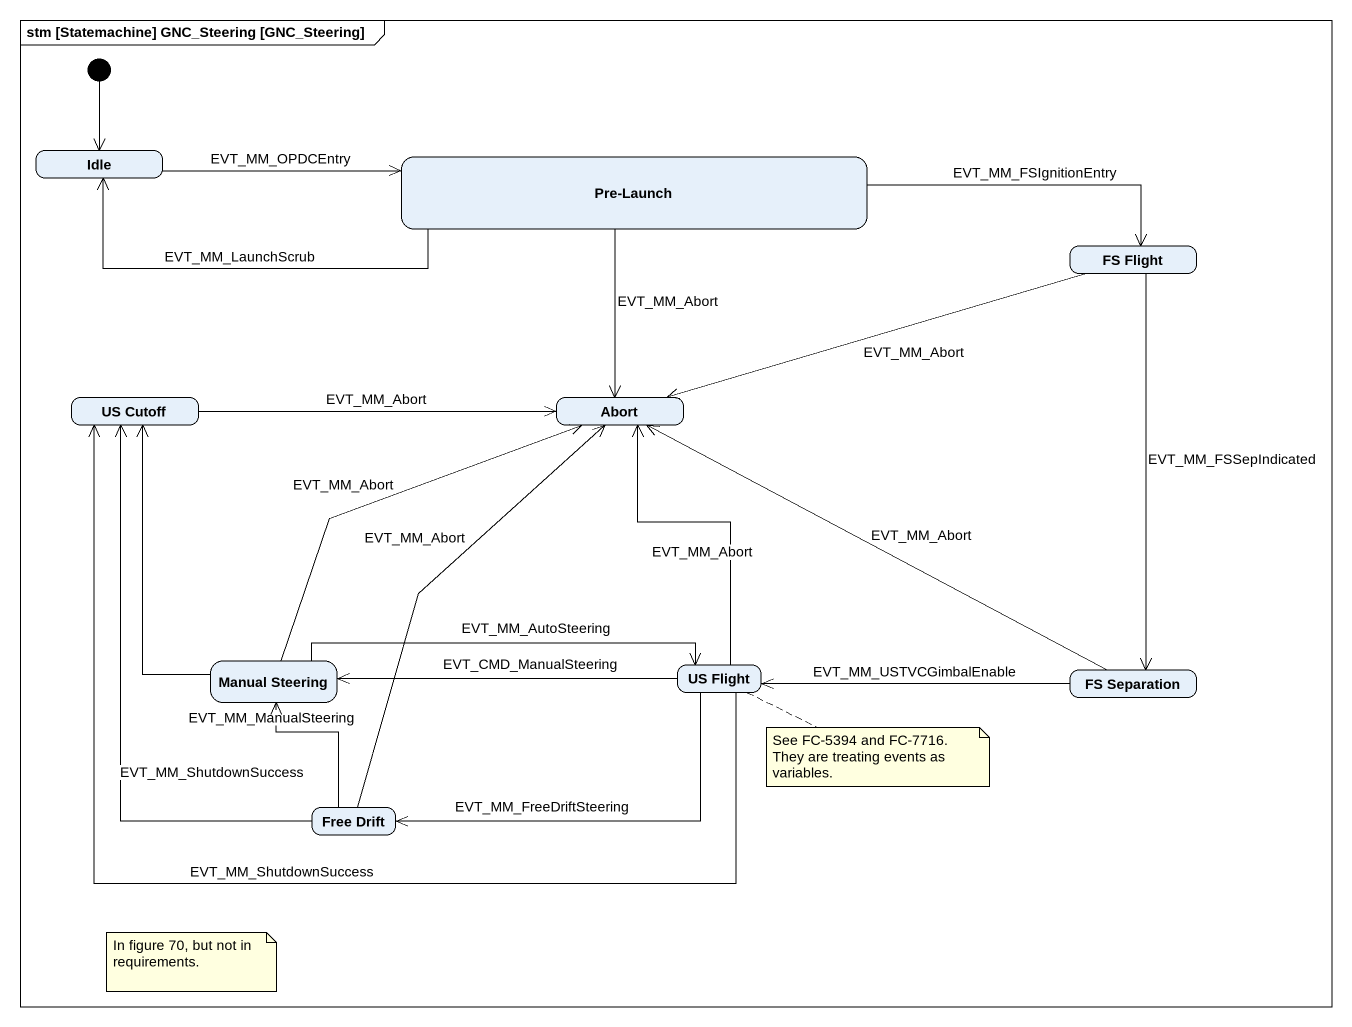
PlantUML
@startuml
mainframe stm [Statemachine] GNC_Steering [GNC_Steering]
hide empty description
state Idle
state "Pre-Launch" as Pre_Launch
state "FS Flight" as FS_Flight
state "US Cutoff" as US_Cutoff
state Abort
state "Manual Steering" as Manual_Steering
state "US Flight" as US_Flight
state "FS Separation" as FS_Separation
state "Free Drift" as Free_Drift
[*] --> Idle
Idle -right-> Pre_Launch : EVT_MM_OPDCEntry
Pre_Launch -left-> Idle : EVT_MM_LaunchScrub
Pre_Launch -right-> FS_Flight : EVT_MM_FSIgnitionEntry
Pre_Launch --> Abort : EVT_MM_Abort
FS_Flight -left-> Abort : EVT_MM_Abort
FS_Flight --> FS_Separation : EVT_MM_FSSepIndicated
US_Cutoff -right-> Abort : EVT_MM_Abort
Manual_Steering -up-> US_Cutoff
Manual_Steering -up-> Abort : EVT_MM_Abort
Manual_Steering -right-> US_Flight : EVT_MM_AutoSteering
US_Flight -left-> US_Cutoff : EVT_MM_ShutdownSuccess
US_Flight -up-> Abort : EVT_MM_Abort
US_Flight -left-> Manual_Steering : EVT_CMD_ManualSteering
US_Flight -left-> Free_Drift : EVT_MM_FreeDriftSteering
FS_Separation -left-> Abort : EVT_MM_Abort
FS_Separation -left-> US_Flight : EVT_MM_USTVCGimbalEnable
Free_Drift -up-> US_Cutoff : EVT_MM_ShutdownSuccess
Free_Drift -up-> Abort : EVT_MM_Abort
Free_Drift -up-> Manual_Steering : EVT_MM_ManualSteering
note right of US_Flight : See FC-5394 and FC-7716. They are treating events as variables.
note as N2
  In figure 70, but not in requirements.
end note
@enduml
